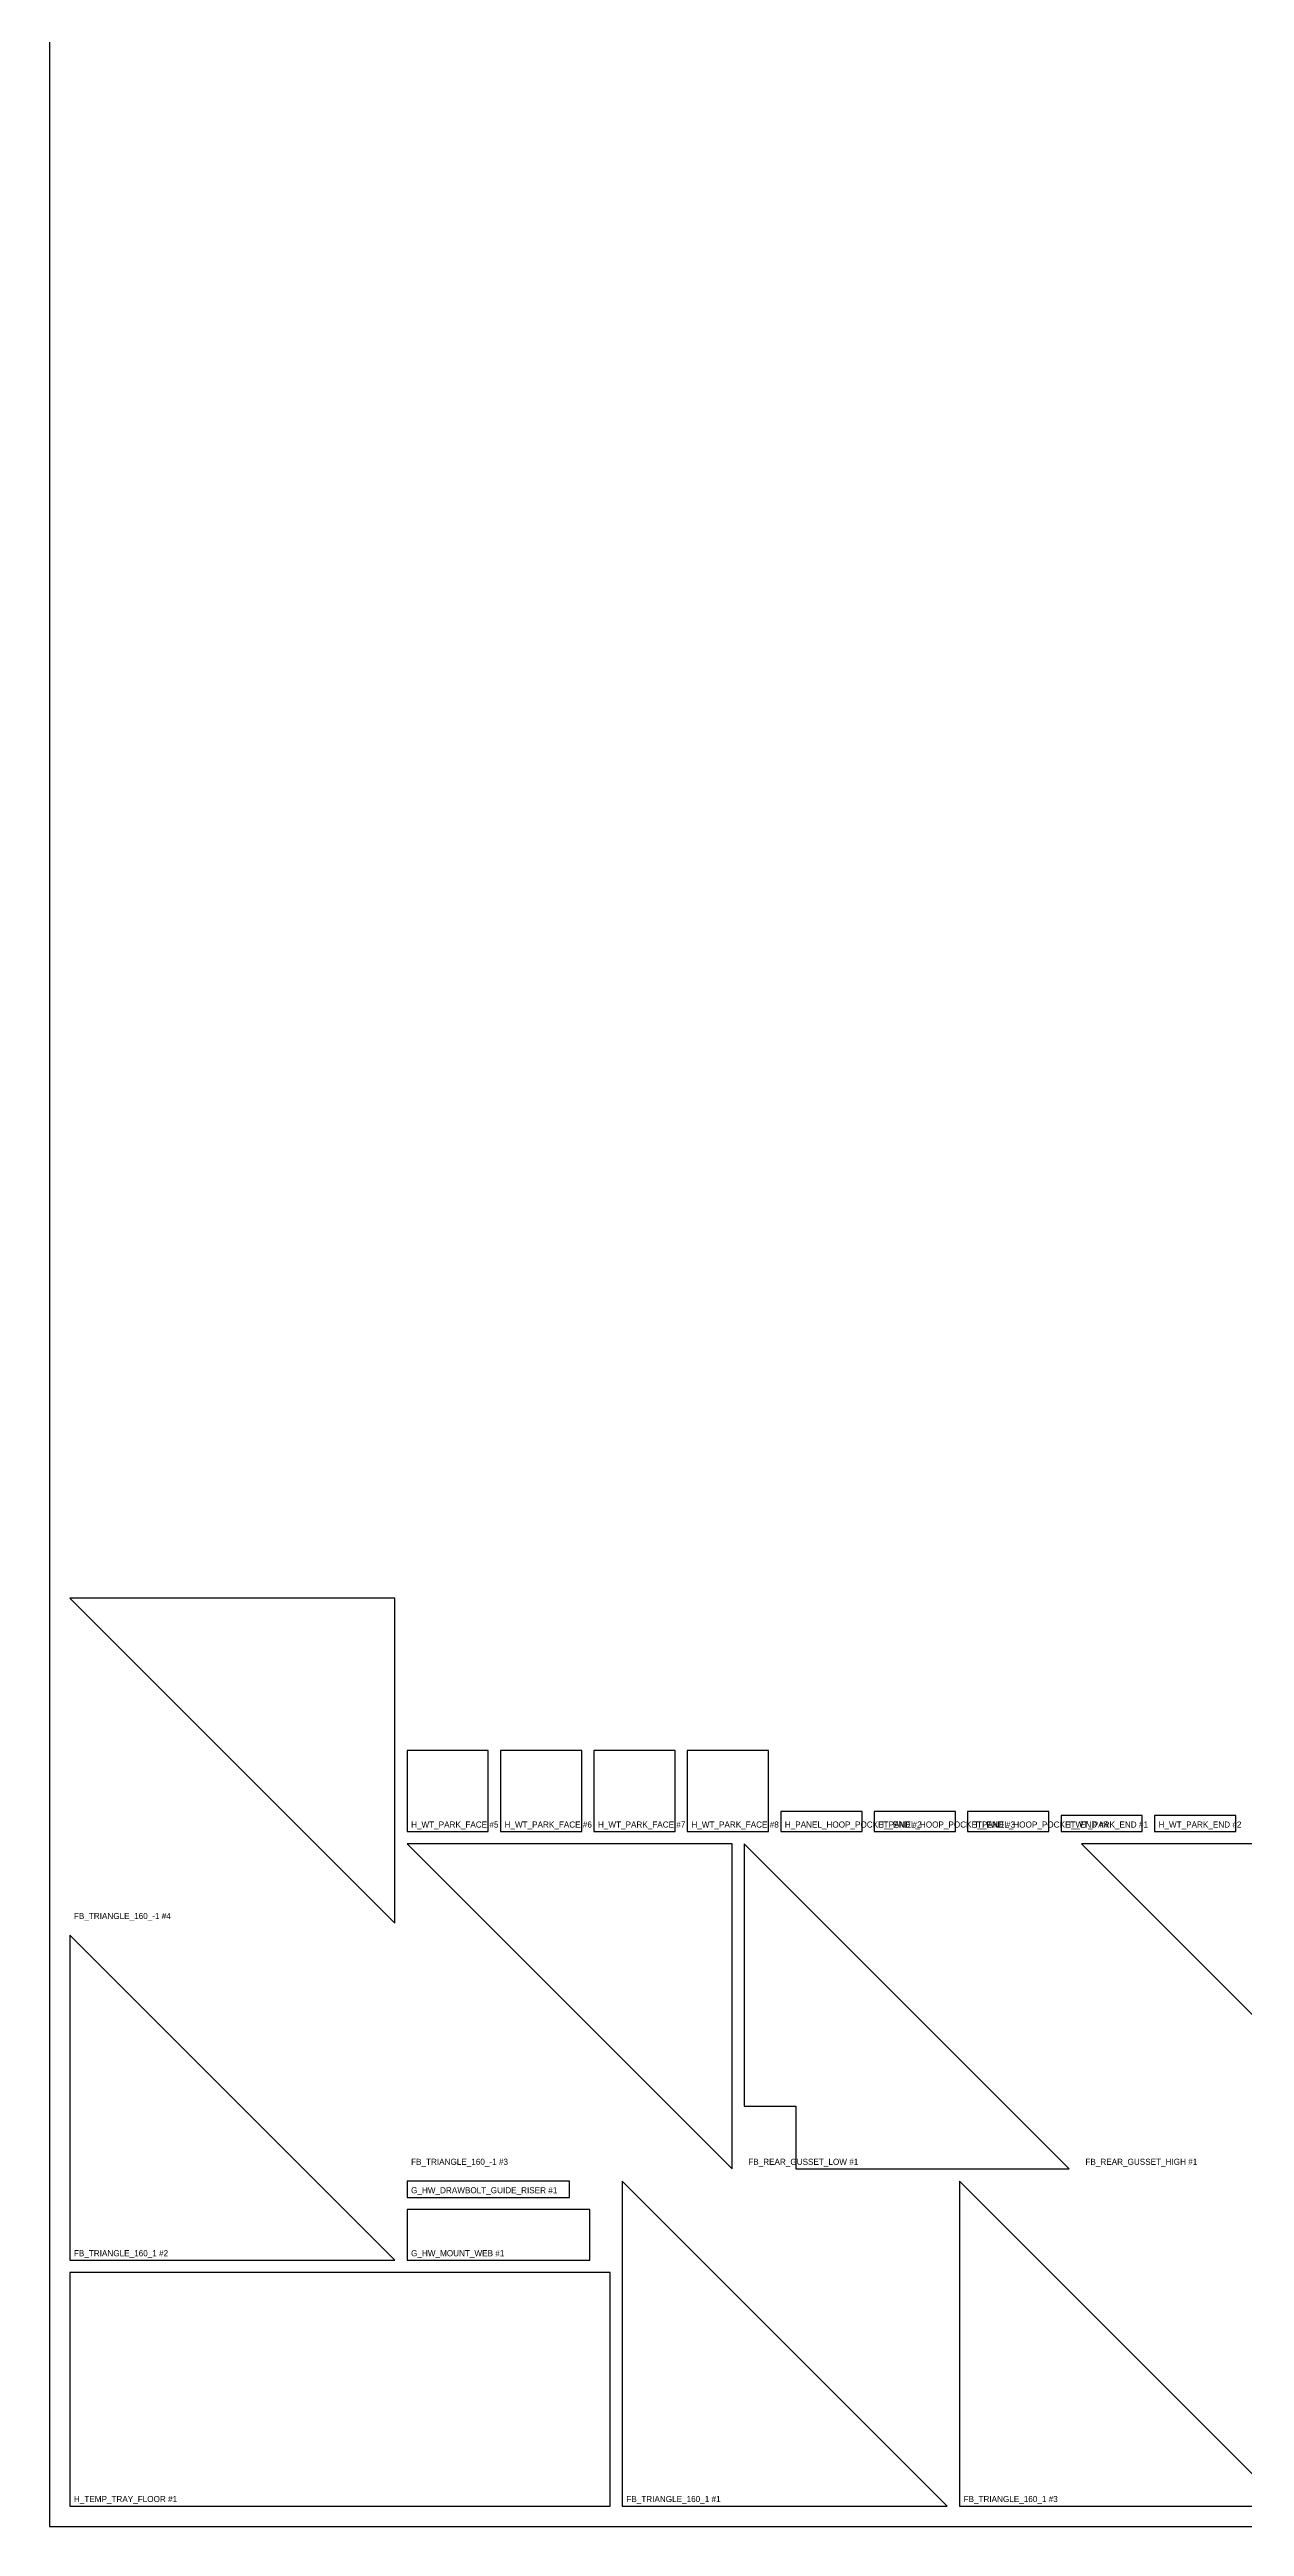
# Model space of a CAD drawing. Header units: millimetres. Extents: x 0 to 1262, y 0 to 2438.
# Drawn here: x 0 to 588, y 0 to 1219 of the extents above; entities that cross this region are included whole.
import ezdxf

# ---------------------------------------------------------------- set-up
doc = ezdxf.new("R2010")
doc.units = ezdxf.units.MM
for name, color, linetype in [('CUT_OUTER', 7, 'Continuous'), ('PART_MARK_NO_CUT', 7, 'Continuous'), ('STOCK_NO_CUT', 7, 'Continuous')]:
    doc.layers.add(name, color=color, linetype=linetype)

msp = doc.modelspace()

# ---------------------------------------------------------------- linework, layer by layer
at = {"layer": 'CUT_OUTER'}
for points in [[(170, 457), (10, 457), (170, 297)], [(176, 342), (216, 342), (216, 382), (176, 382)], [(222, 342), (262, 342), (262, 382), (222, 382)], [(268, 342), (308, 342), (308, 382), (268, 382)], [(314, 342), (354, 342), (354, 382), (314, 382)], [(360, 342), (400, 342), (400, 352), (360, 352)], [(406, 342), (446, 342), (446, 352), (406, 352)], [(452, 342), (492, 342), (492, 352), (452, 352)], [(538, 342), (538, 350), (498, 350), (498, 342)], [(584, 342), (584, 350), (544, 350), (544, 342)], [(336, 336), (176, 336), (336, 176)], [(367.4, 176), (502, 176), (342, 336), (342, 206.8), (367.4, 206.8)], [(668, 336), (508, 336), (668, 176)], [(10, 131), (170, 131), (10, 291)], [(176, 162), (256, 162), (256, 170), (176, 170)], [(282, 10), (442, 10), (282, 170)], [(448, 10), (608, 10), (448, 170)], [(266, 131), (266, 156), (176, 156), (176, 131)], [(276, 10), (276, 125), (10, 125), (10, 10)]]:
    msp.add_lwpolyline(points, close=True, dxfattribs=at)
at = {"layer": 'STOCK_NO_CUT'}
msp.add_lwpolyline([(0, 0), (1219.2, 0), (1219.2, 2438.4), (0, 2438.4)], close=True, dxfattribs=at)

# ---------------------------------------------------------------- texts
at = {"layer": 'PART_MARK_NO_CUT'}
for s, p in [('H_WT_PARK_FACE #5', (178, 344)), ('H_WT_PARK_FACE #6', (224, 344)), ('H_WT_PARK_FACE #7', (270, 344)), ('H_WT_PARK_FACE #8', (316, 344)), ('H_PANEL_HOOP_POCKET_END #2', (362, 344)), ('H_PANEL_HOOP_POCKET_END #3', (408, 344)), ('H_PANEL_HOOP_POCKET_END #4', (454, 344)), ('H_WT_PARK_END #1', (500, 344)), ('H_WT_PARK_END #2', (546, 344)), ('FB_TRIANGLE_160_-1 #4', (12, 299)), ('FB_TRIANGLE_160_-1 #3', (178, 178)), ('FB_REAR_GUSSET_LOW #1', (344, 178)), ('FB_REAR_GUSSET_HIGH #1', (510, 178)), ('G_HW_DRAWBOLT_GUIDE_RISER #1', (178, 164)), ('FB_TRIANGLE_160_1 #2', (12, 133)), ('G_HW_MOUNT_WEB #1', (178, 133)), ('H_TEMP_TRAY_FLOOR #1', (12, 12)), ('FB_TRIANGLE_160_1 #1', (284, 12)), ('FB_TRIANGLE_160_1 #3', (450, 12))]:
    msp.add_text(s, height=3, dxfattribs=at).set_placement(p)

doc.saveas('drawing.dxf')
